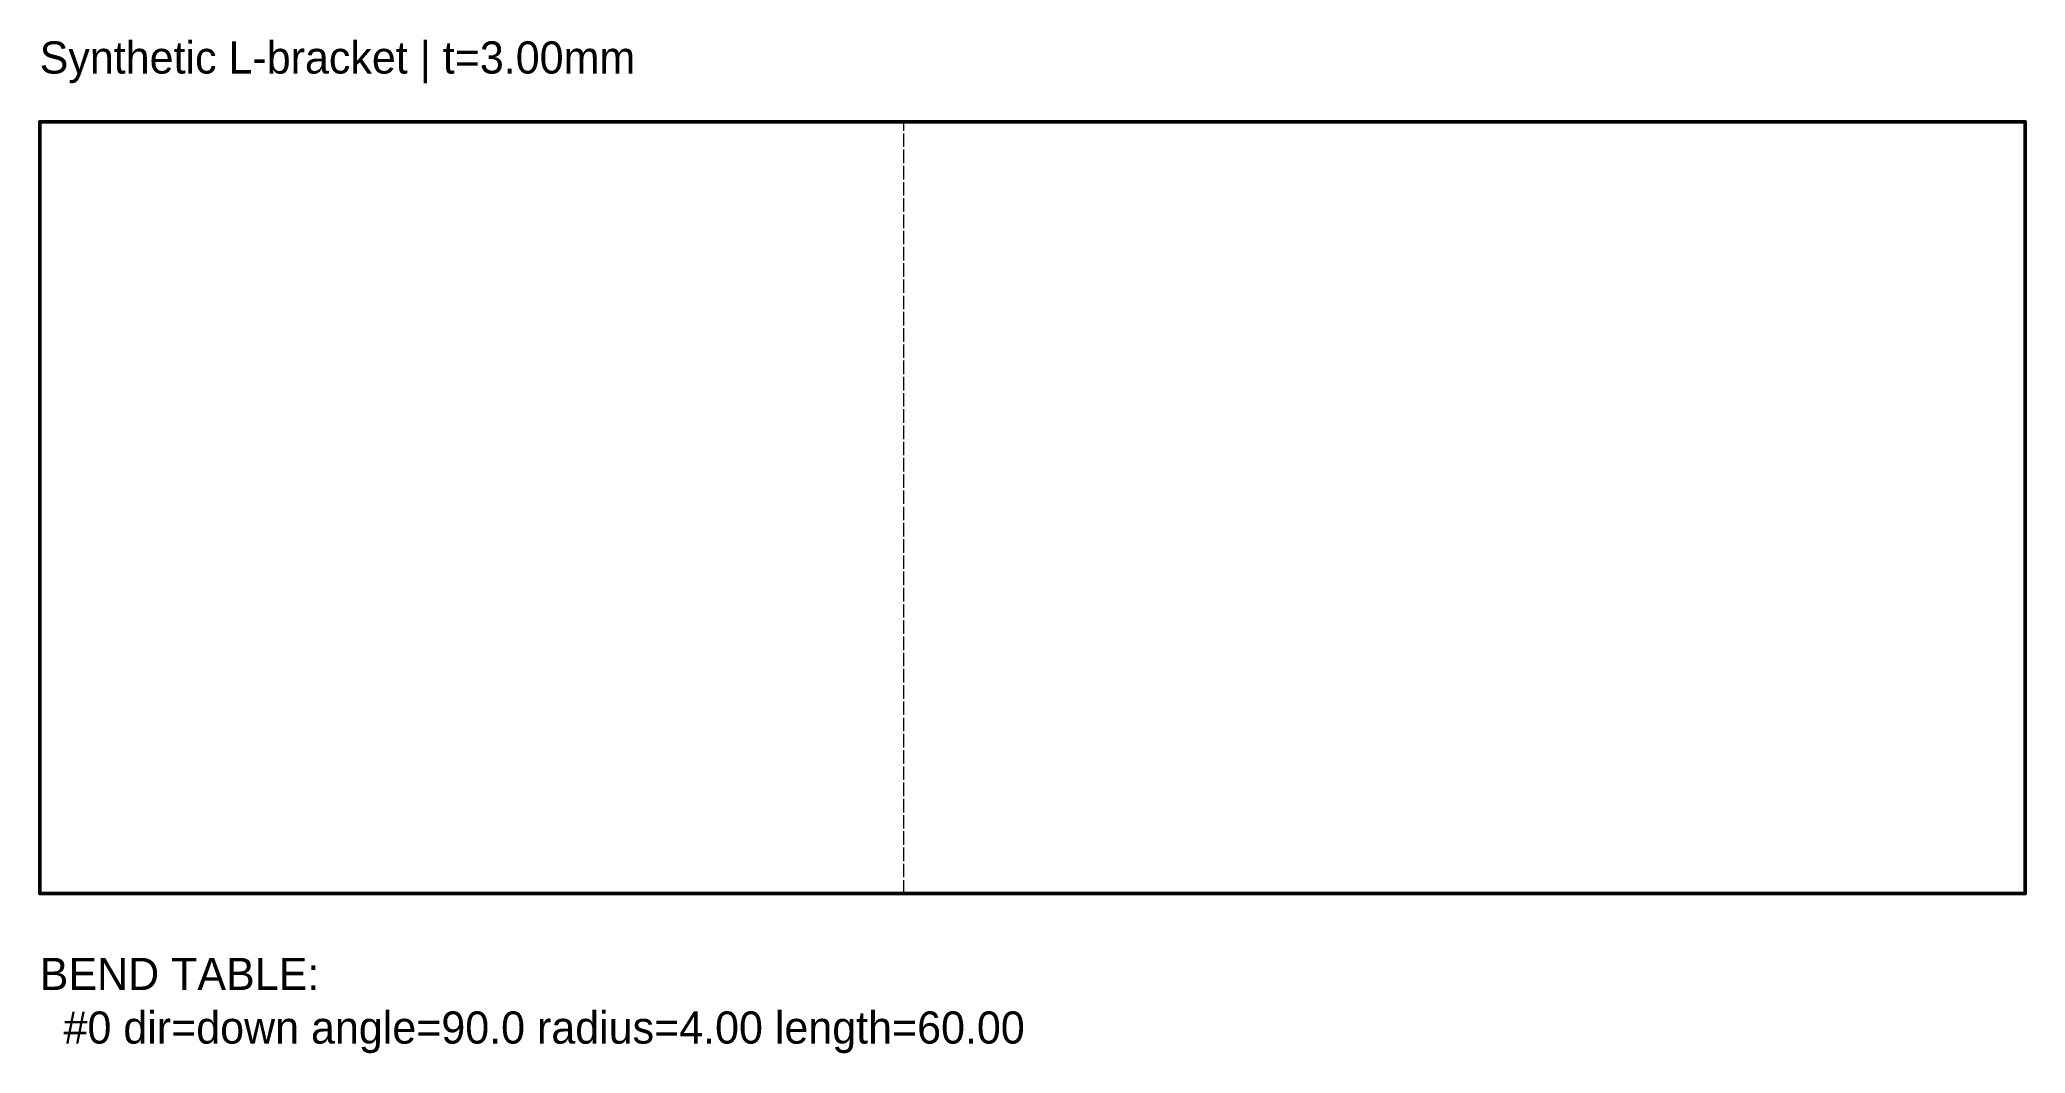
# Model space of a CAD drawing. Header units: millimetres. Extents: x -113 to 42, y -42 to 36.
import ezdxf

# ---------------------------------------------------------------- set-up
doc = ezdxf.new("R2010")
doc.units = ezdxf.units.MM
doc.linetypes.add('DASHED2', pattern=[0.762, 0.635, -0.127])
for name, color, linetype, lineweight in [('ANNOTATION', 7, 'Continuous', 13), ('BEND_DOWN', 4, 'DASHED2', 15), ('INFO', 7, 'Continuous', 13), ('OUTER', 1, 'Continuous', 50)]:
    doc.layers.add(name, color=color, linetype=linetype, lineweight=lineweight)

msp = doc.modelspace()

# ---------------------------------------------------------------- linework, layer by layer
at = {"layer": 'BEND_DOWN', "ltscale": 1.656079}
msp.add_line((-45.68, -30), (-45.68, 30), dxfattribs=at)
at = {"layer": 'OUTER'}
msp.add_lwpolyline([(-49.86, -30), (-112.86, -30), (-112.86, 30), (-49.86, 30), (-49.86, 30), (-41.5, 30), (-41.5, 30), (41.5, 30), (41.5, -30), (-41.5, -30), (-41.5, -30), (-49.86, -30)], close=True, dxfattribs=at)

# ---------------------------------------------------------------- texts
at = {"layer": 'ANNOTATION', "insert": (-112.86, -35), "char_height": 2.5, "attachment_point": 1}
msp.add_mtext('BEND TABLE:\\P  #0 dir=down angle=90.0 radius=4.00 length=60.00', dxfattribs=at)
at = {"layer": 'INFO'}
msp.add_text('Synthetic L-bracket | t=3.00mm', height=2.5, dxfattribs=at).set_placement((-112.86, 33.75))

doc.saveas('drawing.dxf')
